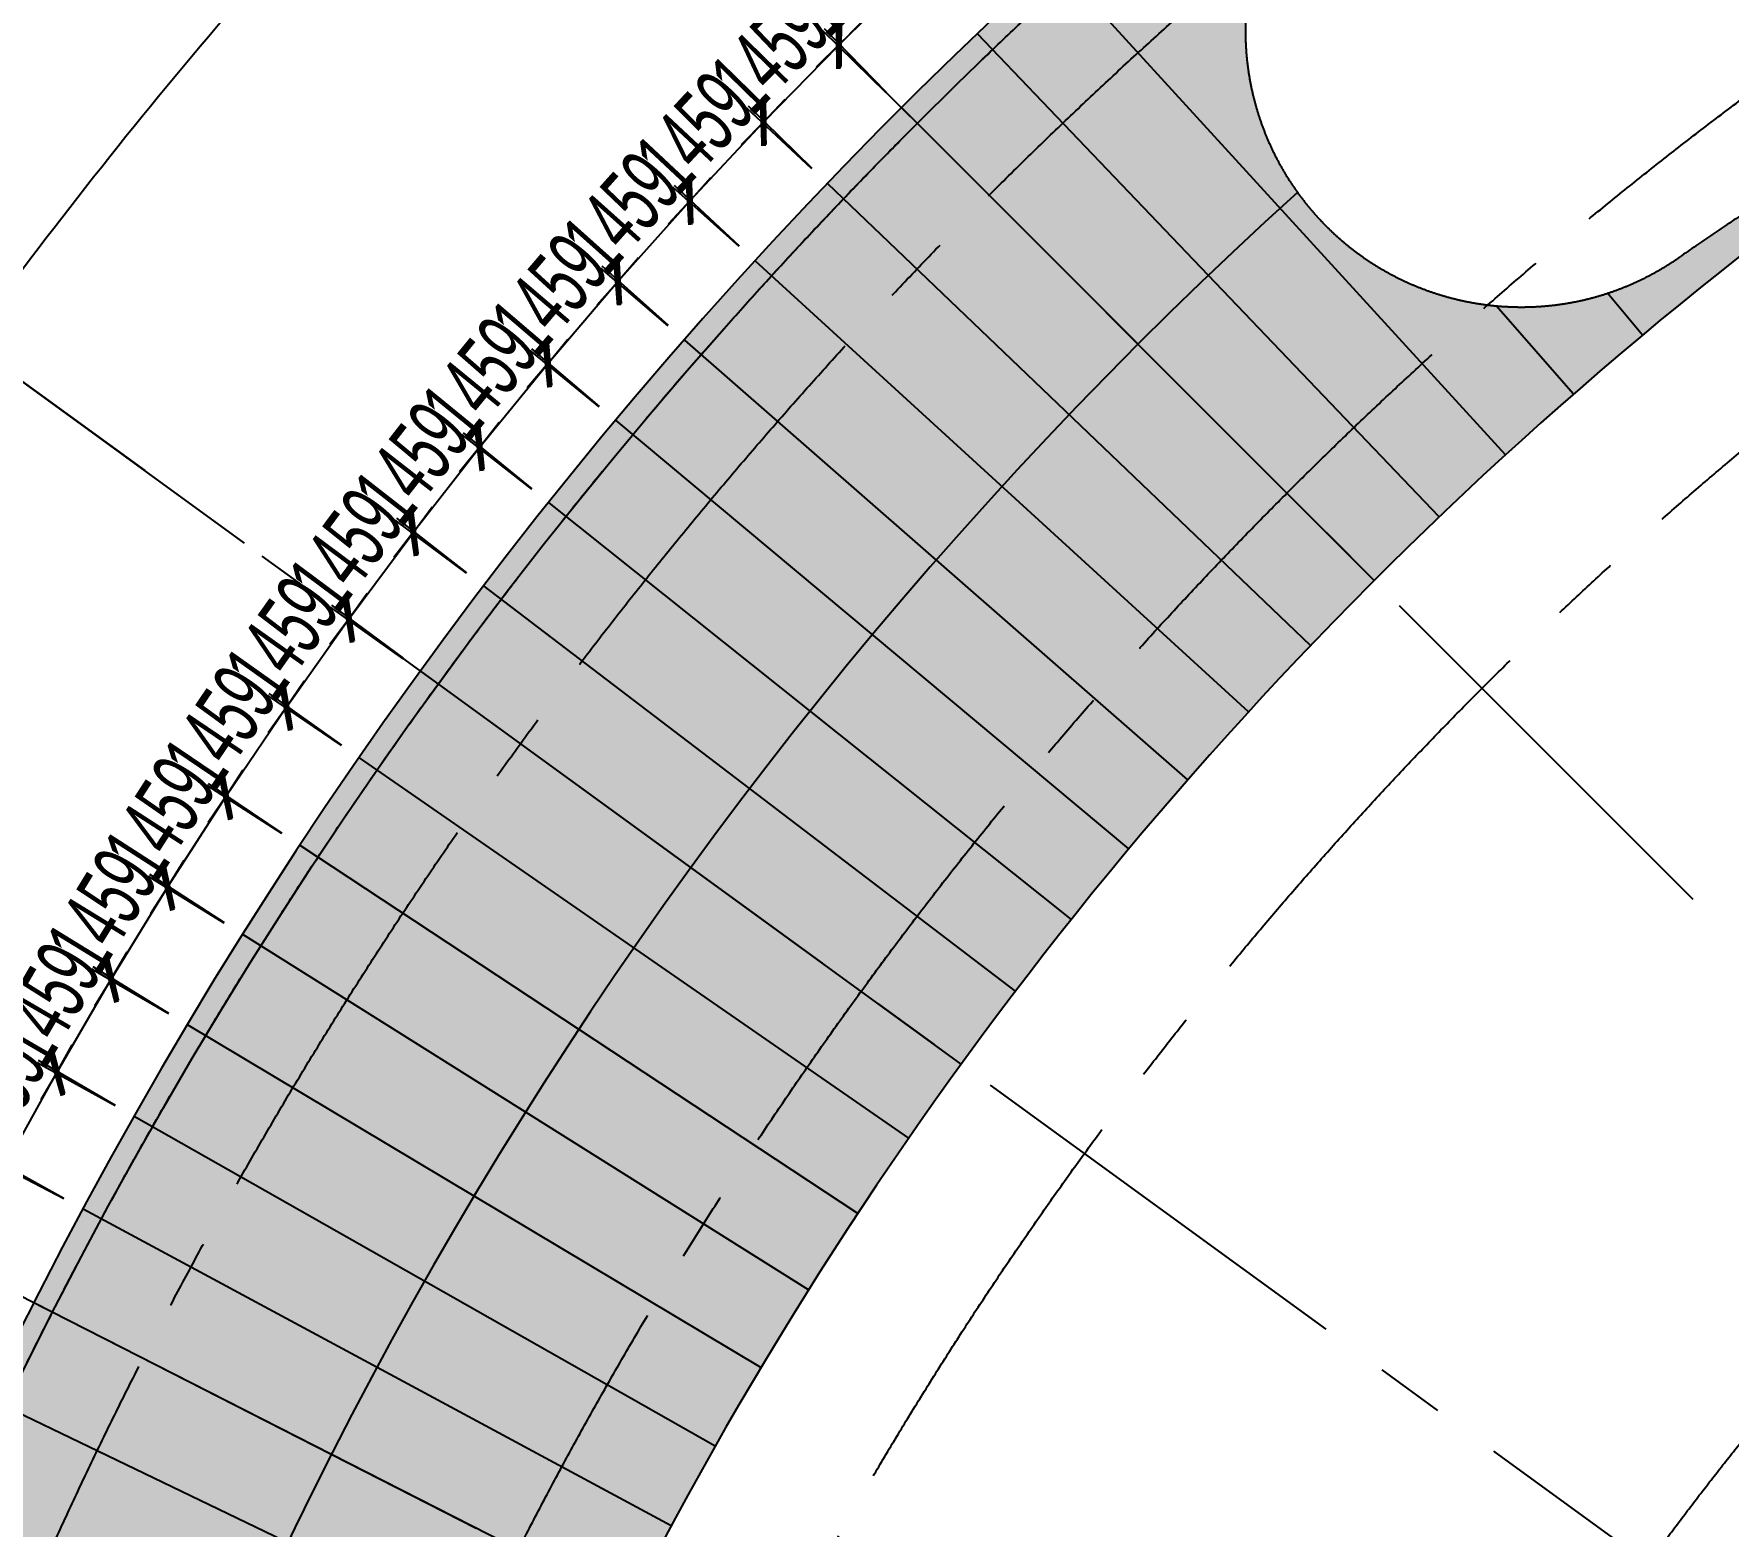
# Model space of a CAD drawing. Extents: x 104132 to 3338343, y -1228862 to 1409848.
# Drawn here: x 1445072 to 1468405, y 123164 to 143709 of the extents above; entities that cross this region are included whole.
import ezdxf
from ezdxf.enums import TextEntityAlignment as Align

# ---------------------------------------------------------------- set-up
doc = ezdxf.new("R2010")
doc.units = 0
for name, pattern in [('CENTER', [50.800000000000004, 31.75, -6.35, 6.35, -6.35]), ('CENTER2', [28.575000000000003, 19.05, -3.175, 3.175, -3.175]), ('HIDDEN', [9.524999999999999, 6.35, -3.175])]:
    doc.linetypes.add(name, pattern=pattern)
doc.layers.get('0').update_dxf_attribs({"color": 8})
doc.layers.get('Defpoints').update_dxf_attribs({"color": 8})
for name, color, linetype in [('#幕墙线-平面', 8, 'Continuous'), ('#标注', 8, 'Continuous'), ('#虚线', 8, 'HIDDEN'), ('#轴线', 8, 'CENTER2'), ('A-FLOR-UNDR', 8, 'Continuous'), ('DOTE', 8, 'CENTER'), ('IEL-FINE', 8, 'Continuous')]:
    doc.layers.add(name, color=color, linetype=linetype)
doc.styles.add('JHZX', font='jrs.shx', dxfattribs={"width": 0.6, "bigfont": 'jhz.shx'})
doc.dimstyles.new('JZBZ-300', dxfattribs={"dimscale": 300, "dimtxt": 3, "dimasz": 1.5, "dimexe": 1, "dimexo": 1, "dimgap": 0.5, "dimtad": 1, "dimdec": 0, "dimdsep": 46, "dimtxsty": 'JHZX', "dimblk1": 'ARCHTICK', "dimblk2": 'ARCHTICK', "dimsah": 1, "dimcen": 0, "dimclrd": 1, "dimclre": 1, "dimclrt": 2, "dimadec": 3, "dimazin": 2, "dimtfac": 1, "dimtdec": 0, "dimtix": 1, "dimtmove": 0, "dimatfit": 3, "dimfxl": 1, "dimtolj": 1, "dimlwd": -1, "dimlwe": -1, "dimarcsym": 1})

# ---------------------------------------------------------------- blocks, each defined once
blk = doc.blocks.new('_ARCHTICK')
at = {"color": 0, "linetype": 'ByBlock', "const_width": 0.15}
blk.add_lwpolyline([(-0.5, -0.5), (0.5, 0.5)], dxfattribs=at)
blk = doc.blocks.new('*D30')
at = {"layer": '#标注', "color": 1, "ltscale": 300, "transparency": 16777216}
for p, q in [((523384.5947377005, -99262.62983607649), (519849.0608317679, -95727.09593014393)), ((516454.7002408908, -107376.4938008714), (512409.6152690164, -104437.567539409))]:
    blk.add_line(p, q, dxfattribs=at)
blk.add_arc((571467.8558583849, -147345.8909567613), 72699.99999999884, 134.9999999999997, 143.9999999999977, dxfattribs=at)
at = {"layer": 'Defpoints', "color": 0, "ltscale": 300, "transparency": 16777216}
for p in [(517441.2270461799, -98700.09587447217), (523596.7267720564, -99474.76187043244), (516697.4053392033, -107552.8293765592), (571467.8558583849, -147345.8909567613)]:
    blk.add_point(p, dxfattribs=at)
at = {"layer": '#标注', "color": 1, "ltscale": 300, "transparency": 16777216, "xscale": 450, "yscale": 450, "zscale": 450}
for p, rotation in [((520061.1928661239, -95939.2279644999), 44.99999999999975), ((512652.3203673288, -104613.9031150968), 233.9999999999976)]:
    blk.add_blockref('_ARCHTICK', p, dxfattribs=dict(at, rotation=rotation))
at = {"layer": '#标注', "color": 2, "ltscale": 300, "transparency": 16777216, "insert": (515730.0985799045, -99741.34901415827), "char_height": 900, "attachment_point": 5, "rotation": 49.49999999999863, "style": 'JHZX'}
blk.add_mtext('\\A1;9°', dxfattribs=at)
blk = doc.blocks.new('*D31')
at = {"layer": '#标注', "color": 1, "ltscale": 300, "transparency": 16777216}
for p, q in [((516454.7002408908, -107376.4938008712), (512409.6152690162, -104437.5675394087)), ((510879.4122135768, -116474.5369744721), (506424.379592635, -114204.5844757743))]:
    blk.add_line(p, q, dxfattribs=at)
blk.add_arc((571467.8558583849, -147345.8909567616), 72699.9999999994, 143.9999999999973, 152.9999999999994, dxfattribs=at)
at = {"layer": 'Defpoints', "color": 0, "ltscale": 300, "transparency": 16777216}
for p in [(516697.4053392033, -107552.829376559), (510496.5055687545, -107750.6331111673), (511146.7141708333, -116610.7341243939), (571467.8558583849, -147345.8909567616)]:
    blk.add_point(p, dxfattribs=at)
at = {"layer": '#标注', "color": 1, "ltscale": 300, "transparency": 16777216, "xscale": 450, "yscale": 450, "zscale": 450}
for p, rotation in [((512652.3203673287, -104613.9031150964), 53.9999999999973), ((506691.6815498915, -114340.7816256961), 242.9999999999993)]:
    blk.add_blockref('_ARCHTICK', p, dxfattribs=dict(at, rotation=rotation))
at = {"layer": '#标注', "color": 2, "ltscale": 300, "transparency": 16777216, "insert": (508969.3318112315, -109046.7461630811), "char_height": 900, "attachment_point": 5, "rotation": 58.49999999999844, "style": 'JHZX'}
blk.add_mtext('\\A1;9°', dxfattribs=at)
blk = doc.blocks.new('*U1046')
blk.add_line((-8.960830237663566e-17, -20), (0, 0))
blk.add_circle((0, -24), 4)
at = {"style": 'JHZX', "width": 0.75}
blk.add_attdef('AXES', text='', height=4, dxfattribs=at).set_placement((0, -24), align=Align.MIDDLE_CENTER)
blk = doc.blocks.new('JHEG')
at = {"layer": 'IEL-FINE', "ltscale": 300}
h = blk.add_hatch(dxfattribs=at)
h.set_pattern_fill('DOTS', color=256, scale=500)
h.set_pattern_definition([(0, (580162.4837527844, -365125.1705730569), (396.875, 793.75), [0, -793.75])])
edge = h.paths.add_edge_path()
edge.add_arc((645162.4837523393, -300125.1705729297), 63900.00000046263, 342.6463111982592, 380.999999997027)
edge.add_arc((645162.4837529245, -300125.1705730023), 63899.99999984968, 20.99999999707111, 50.756097309545)
edge.add_arc((645162.4837524984, -300125.170573428), 63900.00000046843, 50.7560973095733, 79.71428571582106)
edge.add_arc((645162.4837527919, -300125.1705729816), 63899.9999999249, 79.7142857158291, 120.59456942226)
edge.add_arc((645162.4837532562, -300125.1705737507), 63900.00000083794, 120.5945694223163, 128.0926968211029)
edge.add_arc((645162.4834080925, -300125.1701365715), 63899.9994438282, 128.092696819366, 128.5205922002064)
edge.add_arc((607732.452140335, -253103.8697244947), 3800.000000000593, 128.5205922001878, 304.982298257914)
edge.add_arc((632729.3492821137, -288826.6234437056), 39800.00000000153, 74.61122183841042, 124.98229825793041, ccw=False)
edge.add_arc((637240.5931537948, -272436.1176940282), 22800.00000000187, -28.017036869638787, 74.61122183840718, ccw=False)
edge.add_arc((672552.9114220851, -291225.4811350583), 17199.9999999999, 151.9829631303609, 245.4315457967064)
edge.add_arc((654882.2561615931, -329877.7507018608), 25299.99999999915, 22.132326184361716, 65.4315457967054, ccw=False)
edge.add_arc((692027.5365157495, -314770.198040612), 14800.00000001671, 202.1323261843609, 342.646311198207)
edge = h.paths.add_edge_path()
edge.add_line((585393.1785369937, -325671.7976306874), (634762.061088545, -304570.52455711))
edge.add_line((634762.061088545, -304570.52455711), (696380.8516538432, -340146.1499407811))
edge.add_arc((645162.4837527844, -300125.1705730569), 65000, 321.9966625949723, 563.1428571429774)
edge = h.paths.add_edge_path()
edge.add_line((593852.8340444822, -322055.9673395013), (634762.0610885465, -304570.5245571095))
edge.add_line((634762.0610885465, -304570.5245571095), (688321.8949620615, -335493.3091170664))
edge.add_arc((645162.4837527843, -300125.1705730566), 55799.99999999785, 320.6661747315358, 328.1624782428465)
edge.add_arc((692027.5365157397, -314770.1980406173), 14800.00000000568, 202.132326184356, 272.0897973309735, ccw=False)
edge.add_arc((654882.256161593, -329877.7507018607), 25299.99999999915, 22.13232618436137, 65.43154579670521)
edge.add_arc((672552.911422085, -291225.4811350583), 17199.99999999977, 151.982963130361, 245.4315457967066, ccw=False)
edge.add_arc((637240.5931537944, -272436.1176940284), 22800.00000000213, 331.9829631303617, 434.6112218384064)
edge.add_arc((632729.3492821138, -288826.6234437065), 39800.00000000234, 74.61122183841084, 116.6062337190367)
edge.add_arc((645162.4837527843, -300125.1705730566), 55799.99999999785, 122.8372652664653, 203.142857143032)
at = {"layer": '#幕墙线-平面', "ltscale": 300}
for points in [[(607515.867289751, -258938.1305132885), (601308.8982672093, -252147.4357363744)], [(606601.1879392953, -259793.2171715133), (600243.411568649, -253143.5044242699)], [(605705.9253625543, -260668.6121828724), (599200.5429756702, -254163.229795924)], [(604830.5303511963, -261563.8747596146), (598180.8176040158, -255206.0983889025)], [(603975.4436929723, -262478.5541100717), (597184.7489161196, -256271.5850874629)], [(608449.5028453232, -258103.782770081), (607387.4599313918, -256888.176844136)], [(609401.6244923931, -257290.5940611057), (608919.8953190853, -256713.5759032904)], [(603141.095949766, -263412.189665645), (596212.8384625629, -257359.1533869651)], [(602327.907240792, -264364.3113127159), (595265.5756295277, -258468.2556640184)], [(601536.2870310537, -265334.439629363), (594343.4373923764, -259598.3334522267)], [(600766.633925167, -266322.0861267627), (593446.8880754826, -260748.8177233907)], [(600019.3354666497, -267326.7534951597), (592576.3791184274, -261919.1291740317)], [(599294.7679427792, -268347.93585428), (591732.3488486848, -263108.6785170924)], [(598593.2961951246, -269385.1190080525), (590915.2222609142, -264316.8667786546)], [(597915.2734358358, -270437.780703524), (590125.4108029602, -265543.0855995438)], [(597261.0410697906, -271505.3908938302), (589363.3121686772, -266786.7175416562)], [(596630.9285226878, -272587.4120050891), (588629.3100976781, -268047.1363988569)], [(596025.2530751702, -273683.2992070862), (587923.7741821102, -269323.7075122939)], [(595444.319703066, -274792.5006876128), (587247.0596805541, -270615.7880899678)], [(594888.4209238226, -275914.4579303197), (586599.5073391405, -271922.7275303964)]]:
    blk.add_lwpolyline(points, dxfattribs=at)
blk.add_arc((645162.4837527844, -300125.1705730568), 60400.05867015505, 132.123587483472, 203.5673912489394, dxfattribs=at)
at = {"layer": '#虚线', "ltscale": 3000}
blk.add_lwpolyline([(643290.9732576491, -250453.5586846916, 0.2233940099503566), (609911.0819057055, -256217.3199562211, -0.3845499689918698), (604857.8364954997, -255589.1433300506, -0.4261480881040924), (605365.827845167, -250130.80910528, -0.001867047982192036), (605740.3012236509, -249834.9973317586, -0.03272843089447707), (612639.9505469933, -245120.6722672065, -0.01568555412576287), (616152.4908208618, -243189.8536766884, -0.01254510644282535), (619044.6938754556, -241806.468153303, -0.03234672115947278), (626784.8867327225, -238924.8933860349, -0.02244371484037626), (632344.8200874958, -237523.9126131434, -0.01357183480409679), (635760.2790671379, -236920.672734301, -0.01239076416975861), (638902.9893839642, -236532.4922975918, -0.007698941677978632), (640863.9942963178, -236369.9120574431, -0.01122044458814238), (643728.6914419014, -236241.2583602832, -0.01683154984376866)], format="xyb", dxfattribs=at)
at = {"layer": 'A-FLOR-UNDR', "ltscale": 5}
blk.add_lwpolyline([(614904.6658275266, -253241.2239132277, 0.2090865251375371), (590197.4345381015, -290508.3434025687), (591335.4095745168, -290688.5809418146, -0.02772982778856457), (592470.9288693578, -287919.8675561547, -1.115362869855219), (605662.0621751345, -296073.1487173242, 0.2797328446732615), (604062.298942823, -309677.4294012086, -0.9127705956922813), (594726.6768950836, -315017.8302219529, -0.05827842409004579), (591750.613000198, -309495.9984421014), (590197.4345381017, -309741.9977435446, 0.05960022260818444), (594016.7376575565, -322435.5416224621, 0.05960022260818444)], format="xyb", dxfattribs=at)
blk.add_arc((645162.4837527886, -300125.1705730566), 65000.00000000004, 322.2636191930537, 203.5673912489381, dxfattribs=at)
blk = doc.blocks.new('*D430')
at = {"layer": '#标注', "color": 1, "ltscale": 300, "transparency": 16777216}
for p, q in [((586838.3507619123, -268755.2276655741), (587047.1322147924, -268356.5921115485)), ((586161.636260356, -270047.3082432482), (586838.3507619123, -268755.2276655741)), ((587658.0171460608, -269184.5198770474), (586572.5937258953, -268616.0400303206)), ((586981.3026445046, -270476.6004547215), (585895.879224339, -269908.1206079948)), ((586161.636260356, -270047.3082432482), (585952.8548074759, -270445.9437972738))]:
    blk.add_line(p, q, dxfattribs=at)
at = {"layer": 'Defpoints', "color": 0, "ltscale": 300, "transparency": 16777216}
for p in [(586838.3507619123, -268755.2276655741), (587923.774182078, -269323.7075123008), (587247.0596805217, -270615.788089975)]:
    blk.add_point(p, dxfattribs=at)
at = {"layer": '#标注', "color": 1, "ltscale": 300, "transparency": 16777216, "xscale": 450, "yscale": 450, "zscale": 450}
for p, rotation in [((586838.3507619123, -268755.2276655741), 242.3571428571283), ((586161.636260356, -270047.3082432482), 62.35714285712825)]:
    blk.add_blockref('_ARCHTICK', p, dxfattribs=dict(at, rotation=rotation))
at = {"layer": '#标注', "color": 2, "ltscale": 300, "transparency": 16777216, "insert": (585968.4794391001, -269122.8926839042), "char_height": 900, "attachment_point": 5, "rotation": 62.3571428571283, "style": 'JHZX'}
blk.add_mtext('\\A1;1459', dxfattribs=at)
blk = doc.blocks.new('*D431')
at = {"layer": '#标注', "color": 1, "ltscale": 300, "transparency": 16777216}
for p, q in [((587556.9155365208, -267454.4448750085), (587774.5890357182, -267060.5943351497)), ((588366.7430710723, -267902.0207327321), (587294.3485099482, -267309.3292088769)), ((586851.3796209528, -268731.015988446), (587556.9155365208, -267454.4448750085)), ((587661.2071555043, -269178.5918461696), (586588.8125943802, -268585.9003223144)), ((586851.3796209528, -268731.015988446), (586633.7061217553, -269124.8665283049))]:
    blk.add_line(p, q, dxfattribs=at)
at = {"layer": 'Defpoints', "color": 0, "ltscale": 300, "transparency": 16777216}
for p in [(587556.9155365208, -267454.4448750085), (588629.3100976448, -268047.1363988639), (587923.7741820768, -269323.7075123013)]:
    blk.add_point(p, dxfattribs=at)
at = {"layer": '#标注', "color": 1, "ltscale": 300, "transparency": 16777216, "xscale": 450, "yscale": 450, "zscale": 450}
for p, rotation in [((587556.9155365208, -267454.4448750085), 241.0714285714163), ((586851.3796209528, -268731.015988446), 61.07142857141628)]:
    blk.add_blockref('_ARCHTICK', p, dxfattribs=dict(at, rotation=rotation))
at = {"layer": '#标注', "color": 2, "ltscale": 300, "transparency": 16777216, "insert": (586679.0135255915, -267802.4990994641), "char_height": 900, "attachment_point": 5, "rotation": 61.071428571416305, "style": 'JHZX'}
blk.add_mtext('\\A1;1459', dxfattribs=at)
blk = doc.blocks.new('*D432')
at = {"layer": '#标注', "color": 1, "ltscale": 300, "transparency": 16777216}
for p, q in [((588304.4864495167, -266170.1127787106), (588530.9423898695, -265781.2455686259)), ((587570.4843785177, -267430.5316359117), (588304.4864495167, -266170.1127787106)), ((589104.0673619196, -266635.7469147614), (588045.2416427936, -266019.1421518088)), ((588370.0652909206, -267896.1657719625), (587311.2395717946, -267279.5610090099)), ((587570.4843785177, -267430.5316359117), (587344.0284381651, -267819.3988459962))]:
    blk.add_line(p, q, dxfattribs=at)
at = {"layer": 'Defpoints', "color": 0, "ltscale": 300, "transparency": 16777216}
for p in [(588304.4864495167, -266170.1127787106), (589363.3121686426, -266786.7175416632), (588629.3100976436, -268047.1363988643)]:
    blk.add_point(p, dxfattribs=at)
at = {"layer": '#标注', "color": 1, "ltscale": 300, "transparency": 16777216, "xscale": 450, "yscale": 450, "zscale": 450}
for p, rotation in [((588304.4864495167, -266170.1127787106), 239.7857142857062), ((587570.4843785177, -267430.5316359117), 59.78571428570616)]:
    blk.add_blockref('_ARCHTICK', p, dxfattribs=dict(at, rotation=rotation))
at = {"layer": '#标注', "color": 2, "ltscale": 300, "transparency": 16777216, "insert": (587418.995800571, -266498.3809535075), "char_height": 900, "attachment_point": 5, "rotation": 59.785714285706156, "style": 'JHZX'}
blk.add_mtext('\\A1;1459', dxfattribs=at)
blk = doc.blocks.new('*D433')
at = {"layer": '#标注', "color": 1, "ltscale": 300, "transparency": 16777216}
for p, q in [((589080.6870764326, -264902.8780765677), (589315.811430555, -264519.1900026084)), ((589869.6187536182, -265386.3360301357), (588824.8950271264, -264746.1285071528)), ((588318.5884421497, -266146.5100186804), (589080.6870764326, -264902.8780765677)), ((589107.5201193354, -266629.9679722486), (588062.7963928435, -265989.7604492655)), ((588318.5884421497, -266146.5100186804), (588083.4640880274, -266530.1980926397))]:
    blk.add_line(p, q, dxfattribs=at)
at = {"layer": 'Defpoints', "color": 0, "ltscale": 300, "transparency": 16777216}
for p in [(589080.6870764326, -264902.8780765677), (590125.4108029244, -265543.0855995506), (589363.3121686416, -266786.7175416634)]:
    blk.add_point(p, dxfattribs=at)
at = {"layer": '#标注', "color": 1, "ltscale": 300, "transparency": 16777216, "xscale": 450, "yscale": 450, "zscale": 450}
for p, rotation in [((589080.6870764326, -264902.8780765677), 238.4999999999877), ((588318.5884421497, -266146.5100186804), 58.49999999998772)]:
    blk.add_blockref('_ARCHTICK', p, dxfattribs=dict(at, rotation=rotation))
at = {"layer": '#标注', "color": 2, "ltscale": 300, "transparency": 16777216, "insert": (588188.0536606789, -265211.1949087944), "char_height": 900, "attachment_point": 5, "rotation": 58.4999999999877, "style": 'JHZX'}
blk.add_mtext('\\A1;1459', dxfattribs=at)
blk = doc.blocks.new('*D434')
at = {"layer": '#标注', "color": 1, "ltscale": 300, "transparency": 16777216}
for p, q in [((589885.1265768782, -263653.3788594161), (590128.800952577, -263275.0631200821)), ((589095.3151189242, -264879.5976803057), (589885.1265768782, -263653.3788594161)), ((590663.011767988, -264154.4171948622), (589632.916083989, -263490.929275617)), ((589873.200310034, -265380.6360157517), (588843.104626035, -264717.1480965066)), ((589095.3151189242, -264879.5976803057), (588851.6407432256, -265257.9134196397))]:
    blk.add_line(p, q, dxfattribs=at)
at = {"layer": 'Defpoints', "color": 0, "ltscale": 300, "transparency": 16777216}
for p in [(589885.1265768782, -263653.3788594161), (590915.2222608773, -264316.8667786614), (590125.4108029233, -265543.085599551)]:
    blk.add_point(p, dxfattribs=at)
at = {"layer": '#标注', "color": 1, "ltscale": 300, "transparency": 16777216, "xscale": 450, "yscale": 450, "zscale": 450}
for p, rotation in [((589885.1265768782, -263653.3788594161), 237.2142857142751), ((589095.3151189242, -264879.5976803057), 57.21428571427511)]:
    blk.add_blockref('_ARCHTICK', p, dxfattribs=dict(at, rotation=rotation))
at = {"layer": '#标注', "color": 2, "ltscale": 300, "transparency": 16777216, "insert": (588985.7998621226, -263941.5891022626), "char_height": 900, "attachment_point": 5, "rotation": 57.21428571427509, "style": 'JHZX'}
blk.add_mtext('\\A1;1459', dxfattribs=at)
blk = doc.blocks.new('*D435')
at = {"layer": '#标注', "color": 1, "ltscale": 300, "transparency": 16777216}
for p, q in [((591483.8469077531, -262940.6107171727), (590468.8979504446, -262254.1764878132)), ((590717.3998913387, -262422.2442877391), (590969.5015912275, -262049.4913763981)), ((589900.273303568, -263630.4325493016), (590717.3998913387, -262422.2442877391)), ((589900.273303568, -263630.4325493016), (589648.1716036792, -264003.1854606426)), ((590666.7203199825, -264148.7989787352), (589651.771362674, -263462.3647493757))]:
    blk.add_line(p, q, dxfattribs=at)
at = {"layer": 'Defpoints', "color": 0, "ltscale": 300, "transparency": 16777216}
for p in [(590717.3998913387, -262422.2442877391), (591732.3488486471, -263108.6785170987), (590915.2222608764, -264316.8667786611)]:
    blk.add_point(p, dxfattribs=at)
at = {"layer": '#标注', "color": 1, "ltscale": 300, "transparency": 16777216, "xscale": 450, "yscale": 450, "zscale": 450}
for p, rotation in [((590717.3998913387, -262422.2442877391), 235.9285714285627), ((589900.273303568, -263630.4325493016), 55.92857142856268)]:
    blk.add_blockref('_ARCHTICK', p, dxfattribs=dict(at, rotation=rotation))
at = {"layer": '#标注', "color": 2, "ltscale": 300, "transparency": 16777216, "insert": (589811.8327156653, -262690.2028186686), "char_height": 900, "attachment_point": 5, "rotation": 55.9285714285627, "style": 'JHZX'}
blk.add_mtext('\\A1;1459', dxfattribs=at)
blk = doc.blocks.new('*D436')
at = {"layer": '#标注', "color": 1, "ltscale": 300, "transparency": 16777216}
for p, q in [((591577.0879451365, -261210.0942748701), (591837.4900284174, -260843.0918838384)), ((592331.7108577015, -261745.5277851835), (591332.4196844487, -261036.4928860161)), ((590733.0576753938, -262399.6436179312), (591577.0879451365, -261210.0942748701)), ((591487.6805879588, -262935.0771282446), (590488.389414706, -262226.0422290772)), ((590733.0576753938, -262399.6436179312), (590472.6555921128, -262766.6460089628))]:
    blk.add_line(p, q, dxfattribs=at)
at = {"layer": 'Defpoints', "color": 0, "ltscale": 300, "transparency": 16777216}
for p in [(591577.0879451365, -261210.0942748701), (592576.3791183893, -261919.1291740375), (591732.3488486466, -263108.6785170986)]:
    blk.add_point(p, dxfattribs=at)
at = {"layer": '#标注', "color": 1, "ltscale": 300, "transparency": 16777216, "xscale": 450, "yscale": 450, "zscale": 450}
for p, rotation in [((591577.0879451365, -261210.0942748701), 234.642857142847), ((590733.0576753938, -262399.6436179312), 54.64285714284696)]:
    blk.add_blockref('_ARCHTICK', p, dxfattribs=dict(at, rotation=rotation))
at = {"layer": '#标注', "color": 2, "ltscale": 300, "transparency": 16777216, "insert": (590665.7362888897, -261457.6661686926), "char_height": 900, "attachment_point": 5, "rotation": 54.64285714284701, "style": 'JHZX'}
blk.add_mtext('\\A1;1459', dxfattribs=at)
blk = doc.blocks.new('*D437')
at = {"layer": '#标注', "color": 1, "ltscale": 300, "transparency": 16777216}
for p, q in [((592463.7578594468, -260017.539174844), (592732.329205829, -259656.4721008778)), ((593206.1766928004, -260569.7701591401), (592223.0464768027, -259838.4916105892)), ((591593.248902391, -261187.8506254863), (592463.7578594468, -260017.539174844)), ((592335.6677357445, -261740.0816097825), (591352.5375197468, -261008.8030612316)), ((591593.248902391, -261187.8506254863), (591324.6775560088, -261548.9176994525))]:
    blk.add_line(p, q, dxfattribs=at)
at = {"layer": 'Defpoints', "color": 0, "ltscale": 300, "transparency": 16777216}
for p in [(592463.7578594468, -260017.539174844), (593446.8880754444, -260748.8177233949), (592576.3791183885, -261919.1291740373)]:
    blk.add_point(p, dxfattribs=at)
at = {"layer": '#标注', "color": 1, "ltscale": 300, "transparency": 16777216, "xscale": 450, "yscale": 450, "zscale": 450}
for p, rotation in [((592463.7578594468, -260017.539174844), 233.3571428571365), ((591593.248902391, -261187.8506254863), 53.35714285713651)]:
    blk.add_blockref('_ARCHTICK', p, dxfattribs=dict(at, rotation=rotation))
at = {"layer": '#标注', "color": 2, "ltscale": 300, "transparency": 16777216, "insert": (591547.0806156306, -260244.5997716555), "char_height": 900, "attachment_point": 5, "rotation": 53.35714285713652, "style": 'JHZX'}
blk.add_mtext('\\A1;1459', dxfattribs=at)
blk = doc.blocks.new('*D438')
at = {"layer": '#标注', "color": 1, "ltscale": 300, "transparency": 16777216}
for p, q in [((593376.963169266, -258845.1794750678), (593653.5685449885, -258490.2295263124)), ((594106.8040931674, -259413.9298684155), (593140.3298700958, -258660.7758912529)), ((592480.4138523722, -259995.663746232), (593376.963169266, -258845.1794750678)), ((593210.2547762735, -260564.4141395797), (592243.7805532019, -259811.260162417)), ((592480.4138523722, -259995.663746232), (592203.8084766497, -260350.6136949873))]:
    blk.add_line(p, q, dxfattribs=at)
at = {"layer": 'Defpoints', "color": 0, "ltscale": 300, "transparency": 16777216}
for p in [(593376.963169266, -258845.1794750678), (594343.4373923376, -259598.3334522305), (593446.8880754437, -260748.8177233946)]:
    blk.add_point(p, dxfattribs=at)
at = {"layer": '#标注', "color": 1, "ltscale": 300, "transparency": 16777216, "xscale": 450, "yscale": 450, "zscale": 450}
for p, rotation in [((593376.963169266, -258845.1794750678), 232.0714285714206), ((592480.4138523722, -259995.663746232), 52.07142857142063)]:
    blk.add_blockref('_ARCHTICK', p, dxfattribs=dict(at, rotation=rotation))
at = {"layer": '#标注', "color": 2, "ltscale": 300, "transparency": 16777216, "insert": (592455.4219124786, -259051.61444302), "char_height": 900, "attachment_point": 5, "rotation": 52.07142857142062, "style": 'JHZX'}
blk.add_mtext('\\A1;1459', dxfattribs=at)
blk = doc.blocks.new('*D439')
at = {"layer": '#标注', "color": 1, "ltscale": 300, "transparency": 16777216}
for p, q in [((594316.2440482188, -257693.6054939555), (594600.7441741449, -257344.9513983995)), ((595033.1395657839, -258278.5889134041), (594083.8079845147, -257503.9387433381)), ((593394.1058110675, -258823.6832821642), (594316.2440482188, -257693.6054939555)), ((594111.0013286326, -259408.6667016127), (593161.6697473634, -258634.0165315467)), ((593394.1058110675, -258823.6832821642), (593109.6056851414, -259172.3373777203))]:
    blk.add_line(p, q, dxfattribs=at)
at = {"layer": 'Defpoints', "color": 0, "ltscale": 300, "transparency": 16777216}
for p in [(594316.2440482188, -257693.6054939555), (595265.575629488, -258468.2556640215), (594343.4373923367, -259598.3334522301)]:
    blk.add_point(p, dxfattribs=at)
at = {"layer": '#标注', "color": 1, "ltscale": 300, "transparency": 16777216, "xscale": 450, "yscale": 450, "zscale": 450}
for p, rotation in [((594316.2440482188, -257693.6054939555), 230.7857142857057), ((593394.1058110675, -258823.6832821642), 50.78571428570564)]:
    blk.add_blockref('_ARCHTICK', p, dxfattribs=dict(at, rotation=rotation))
at = {"layer": '#标注', "color": 2, "ltscale": 300, "transparency": 16777216, "insert": (593390.3028022351, -257879.310886825), "char_height": 900, "attachment_point": 5, "rotation": 50.78571428570566, "style": 'JHZX'}
blk.add_mtext('\\A1;1459', dxfattribs=at)
blk = doc.blocks.new('*D440')
at = {"layer": '#标注', "color": 1, "ltscale": 300, "transparency": 16777216}
for p, q in [((595984.7166728429, -257164.3189724679), (595053.0057504164, -256368.562669188)), ((595281.1275400964, -256563.397083687), (595573.379161845, -256221.214399167)), ((594333.8647070604, -257672.4993607416), (595281.1275400964, -256563.397083687)), ((595037.4538398068, -258273.4212495224), (594105.7429173804, -257477.6649462425)), ((594333.8647070604, -257672.4993607416), (594041.6130853117, -258014.6820452616))]:
    blk.add_line(p, q, dxfattribs=at)
at = {"layer": 'Defpoints', "color": 0, "ltscale": 300, "transparency": 16777216}
for p in [(595281.1275400964, -256563.397083687), (596212.838462523, -257359.153386967), (595265.5756294868, -258468.2556640215)]:
    blk.add_point(p, dxfattribs=at)
at = {"layer": '#标注', "color": 1, "ltscale": 300, "transparency": 16777216, "xscale": 450, "yscale": 450, "zscale": 450}
for p, rotation in [((595281.1275400964, -256563.397083687), 229.4999999999945), ((594333.8647070604, -257672.4993607416), 49.49999999999446)]:
    blk.add_blockref('_ARCHTICK', p, dxfattribs=dict(at, rotation=rotation))
at = {"layer": '#标注', "color": 2, "ltscale": 300, "transparency": 16777216, "insert": (594351.2525442184, -256728.2793932161), "char_height": 900, "attachment_point": 5, "rotation": 49.499999999994486, "style": 'JHZX'}
blk.add_mtext('\\A1;1459', dxfattribs=at)
blk = doc.blocks.new('*D441')
at = {"layer": '#标注', "color": 1, "ltscale": 300, "transparency": 16777216}
for p, q in [((596961.056266615, -256071.6811140778), (596047.4351475394, -255255.2193648466)), ((596271.1277970043, -255455.1233382323), (596570.9837570828, -255119.584364035)), ((595299.2173434466, -256542.6916377356), (596271.1277970043, -255455.1233382323)), ((595989.1458130574, -257159.249413581), (595075.5246939817, -256342.7876643499)), ((595299.2173434466, -256542.6916377356), (594999.3613833681, -256878.230611933))]:
    blk.add_line(p, q, dxfattribs=at)
at = {"layer": 'Defpoints', "color": 0, "ltscale": 300, "transparency": 16777216}
for p in [(596271.1277970043, -255455.1233382323), (597184.74891608, -256271.5850874634), (596212.8384625223, -257359.1533869667)]:
    blk.add_point(p, dxfattribs=at)
at = {"layer": '#标注', "color": 1, "ltscale": 300, "transparency": 16777216, "xscale": 450, "yscale": 450, "zscale": 450}
for p, rotation in [((596271.1277970043, -255455.1233382323), 228.2142857142753), ((595299.2173434466, -256542.6916377356), 48.21428571427523)]:
    blk.add_blockref('_ARCHTICK', p, dxfattribs=dict(at, rotation=rotation))
at = {"layer": '#标注', "color": 2, "ltscale": 300, "transparency": 16777216, "insert": (595337.7872712957, -255599.0995412126), "char_height": 900, "attachment_point": 5, "rotation": 48.21428571427526, "style": 'JHZX'}
blk.add_mtext('\\A1;1459', dxfattribs=at)
blk = doc.blocks.new('*D442')
at = {"layer": '#标注', "color": 1, "ltscale": 300, "transparency": 16777216}
for p, q in [((597285.7463239981, -254369.3423067981), (597593.0556359002, -254040.6159969016)), ((597961.6667307116, -255001.2255143003), (597066.5954507337, -254164.4694321966)), ((596289.6776361013, -255434.8290053593), (597285.7463239981, -254369.3423067981)), ((596965.5980428148, -256066.7122128615), (596070.5267628368, -255229.9561307578)), ((596289.6776361013, -255434.8290053593), (595982.368324199, -255763.5553152558))]:
    blk.add_line(p, q, dxfattribs=at)
at = {"layer": 'Defpoints', "color": 0, "ltscale": 300, "transparency": 16777216}
for p in [(597285.7463239981, -254369.3423067981), (598180.8176039759, -255206.0983889018), (597184.748916079, -256271.585087463)]:
    blk.add_point(p, dxfattribs=at)
at = {"layer": '#标注', "color": 1, "ltscale": 300, "transparency": 16777216, "xscale": 450, "yscale": 450, "zscale": 450}
for p, rotation in [((597285.7463239981, -254369.3423067981), 226.9285714285622), ((596289.6776361013, -255434.8290053593), 46.92857142856224)]:
    blk.add_blockref('_ARCHTICK', p, dxfattribs=dict(at, rotation=rotation))
at = {"layer": '#标注', "color": 2, "ltscale": 300, "transparency": 16777216, "insert": (596349.4102335209, -254492.3399068757), "char_height": 900, "attachment_point": 5, "rotation": 46.92857142856225, "style": 'JHZX'}
blk.add_mtext('\\A1;1459', dxfattribs=at)
blk = doc.blocks.new('*D443')
at = {"layer": '#标注', "color": 1, "ltscale": 300, "transparency": 16777216}
for p, q in [((598986.0442276308, -253953.4911797672), (598109.9734820952, -253096.8620966772)), ((598324.4722300946, -253306.6007128323), (598639.0801543274, -252984.8525908332)), ((597304.7468584398, -254349.4693058115), (598324.4722300946, -253306.6007128323)), ((597966.318855976, -254996.3597727463), (597090.2481104404, -254139.7306896563)), ((597304.7468584398, -254349.4693058115), (596990.138934207, -254671.2174278106))]:
    blk.add_line(p, q, dxfattribs=at)
at = {"layer": 'Defpoints', "color": 0, "ltscale": 300, "transparency": 16777216}
for p in [(598324.4722300946, -253306.6007128323), (599200.5429756301, -254163.2297959224), (598180.8176039753, -255206.0983889015)]:
    blk.add_point(p, dxfattribs=at)
at = {"layer": '#标注', "color": 1, "ltscale": 300, "transparency": 16777216, "xscale": 450, "yscale": 450, "zscale": 450}
for p, rotation in [((598324.4722300946, -253306.6007128323), 225.6428571428528), ((597304.7468584398, -254349.4693058115), 45.64285714285282)]:
    blk.add_blockref('_ARCHTICK', p, dxfattribs=dict(at, rotation=rotation))
at = {"layer": '#标注', "color": 2, "ltscale": 300, "transparency": 16777216, "insert": (597385.6120482683, -253408.5577770115), "char_height": 900, "attachment_point": 5, "rotation": 45.64285714285284, "style": 'JHZX'}
blk.add_mtext('\\A1;1459', dxfattribs=at)
blk = doc.blocks.new('*D444')
at = {"layer": '#标注', "color": 1, "ltscale": 300, "transparency": 16777216}
for p, q in [((599386.7824855191, -252267.4336787316), (599708.5306075183, -251952.8257544989)), ((600033.6729524537, -252929.0056762678), (599177.043869364, -252052.9349307322)), ((598343.9138925397, -253287.1590503863), (599386.7824855191, -252267.4336787316)), ((598990.8043594743, -253948.7310479225), (598134.1752763846, -253072.6603023869)), ((598343.9138925397, -253287.1590503863), (598022.1657705406, -253601.766974619))]:
    blk.add_line(p, q, dxfattribs=at)
at = {"layer": 'Defpoints', "color": 0, "ltscale": 300, "transparency": 16777216}
for p in [(599386.7824855191, -252267.4336787316), (600243.411568609, -253143.5044242672), (599200.5429756296, -254163.2297959219)]:
    blk.add_point(p, dxfattribs=at)
at = {"layer": '#标注', "color": 1, "ltscale": 300, "transparency": 16777216, "xscale": 450, "yscale": 450, "zscale": 450}
for p, rotation in [((599386.7824855191, -252267.4336787316), 224.3571428571375), ((598343.9138925397, -253287.1590503863), 44.35714285713743)]:
    blk.add_blockref('_ARCHTICK', p, dxfattribs=dict(at, rotation=rotation))
at = {"layer": '#标注', "color": 2, "ltscale": 300, "transparency": 16777216, "insert": (598445.870956719, -252348.2988685601), "char_height": 900, "attachment_point": 5, "rotation": 44.357142857137454, "style": 'JHZX'}
blk.add_mtext('\\A1;1459', dxfattribs=at)
blk = doc.blocks.new('轴网20240313')
at = {"layer": '#标注', "ltscale": 300}
blk.add_circle((571467.8558583846, -147345.8909567604), 64699.99999999999, dxfattribs=at)
at = {"layer": '#轴线', "ltscale": 300}
for p, q in [((560649.1221062306, -136527.1572046062), (523596.7267720553, -99474.76187043113)), ((559089.8958444479, -138352.7765966855), (516697.4053392007, -107552.8293765599)), ((557835.4560383025, -140399.8363107453), (511146.714170832, -116610.7341243931))]:
    blk.add_line(p, q, dxfattribs=at)
for radius in [64700, 63300, 57500, 53700, 44100]:
    blk.add_circle((571467.8558583846, -147345.8909567604), radius, dxfattribs=at)
at = {"layer": '#标注', "xscale": 299.9999999999997, "yscale": 299.9999999999997, "zscale": 299.9999999999997, "rotation": 233.9999999999866}
blk.add_blockref('*U1046', (515079.3713504493, -106377.2588719763), dxfattribs=at).add_auto_attribs({'AXES': '27'})
at = {"layer": '#标注', "ltscale": 300}
for base, center, p1, p2, picture, middle in [((517441.2270461799, -98700.09587447217), (571467.8558583849, -147345.8909567613), (523596.7267720564, -99474.76187043241), (516697.4053392033, -107552.8293765591), '*D30', (515730.0985799045, -99741.34901415827)), ((510496.5055687545, -107750.6331111673), (571467.8558583849, -147345.8909567615), (516697.4053392033, -107552.829376559), (511146.7141708334, -116610.7341243939), '*D31', (508969.3318112315, -109046.746163081))]:
    dim = blk.add_angular_dim_3p(base=base, center=center, p1=p1, p2=p2, dimstyle='JZBZ-300', dxfattribs=at)
    dim.commit()
    dim.dimension.update_dxf_attribs({"geometry": picture, "text_midpoint": middle})
blk = doc.blocks.new('HMNGMJHM')
at = {"layer": '#标注', "ltscale": 300}
for p1, p2, distance, picture, middle in [((599200.5429756294, -254163.2297959219), (600243.4115686088, -253143.5044242672), 1225.2809217393633, '*D444', (598445.870956719, -252348.2988685601)), ((598180.8176039753, -255206.0983889015), (599200.5429756301, -254163.2297959223), 1225.2809217395052, '*D443', (597385.6120482683, -253408.5577770115)), ((597184.7489160792, -256271.585087463), (598180.817603976, -255206.0983889019), 1225.2809217395975, '*D442', (596349.4102335209, -254492.3399068757)), ((596212.8384625223, -257359.1533869667), (597184.74891608, -256271.5850874634), 1225.2809217394224, '*D441', (595337.7872712957, -255599.0995412126)), ((595265.5756294869, -258468.2556640215), (596212.838462523, -257359.153386967), 1225.280921739477, '*D440', (594351.2525442184, -256728.2793932161)), ((594343.4373923368, -259598.3334522302), (595265.5756294881, -258468.2556640215), 1225.2809217393894, '*D439', (593390.3028022351, -257879.310886825)), ((593446.8880754437, -260748.8177233946), (594343.4373923376, -259598.3334522305), 1225.2809217391052, '*D438', (592455.4219124786, -259051.61444302)), ((592576.3791183885, -261919.1291740372), (593446.8880754444, -260748.8177233949), 1225.2809217392398, '*D437', (591547.0806156306, -260244.5997716555)), ((591732.3488486465, -263108.6785170985), (592576.3791183892, -261919.1291740374), 1225.28092173919, '*D436', (590665.7362888897, -261457.6661686926)), ((590915.2222608766, -264316.8667786612), (591732.3488486472, -263108.6785170987), 1225.2809217392671, '*D435', (589811.8327156653, -262690.2028186686)), ((590125.4108029233, -265543.0855995509), (590915.2222608773, -264316.8667786613), 1225.2809217390607, '*D434', (588985.7998621226, -263941.5891022626)), ((589363.3121686415, -266786.7175416634), (590125.4108029245, -265543.0855995506), 1225.2809217396027, '*D433', (588188.0536606789, -265211.1949087944)), ((588629.3100976436, -268047.1363988642), (589363.3121686426, -266786.7175416631), 1225.2809217392582, '*D432', (587418.995800571, -266498.3809535075)), ((587923.7741820768, -269323.7075123012), (588629.3100976448, -268047.1363988638), 1225.2809217393171, '*D431', (586679.0135255915, -267802.4990994641)), ((587247.0596805217, -270615.788089975), (587923.774182078, -269323.7075123008), 1225.2809217393935, '*D430', (585968.4794391001, -269122.8926839042))]:
    dim = blk.add_aligned_dim(p1=p1, p2=p2, distance=distance, dimstyle='JZBZ-300', dxfattribs=at)
    dim.commit()
    dim.dimension.update_dxf_attribs({"geometry": picture, "text_midpoint": middle})

msp = doc.modelspace()

# ---------------------------------------------------------------- block references
at = {"layer": '#幕墙线-平面'}
for name in ['JHEG', 'HMNGMJHM']:
    msp.add_blockref(name, (857825.0679282508, 396852.6560800547), dxfattribs=at)
at = {"layer": 'DOTE'}
msp.add_blockref('轴网20240313', (931519.6958226506, 244073.3764637583), dxfattribs=at)

doc.saveas('drawing.dxf')
